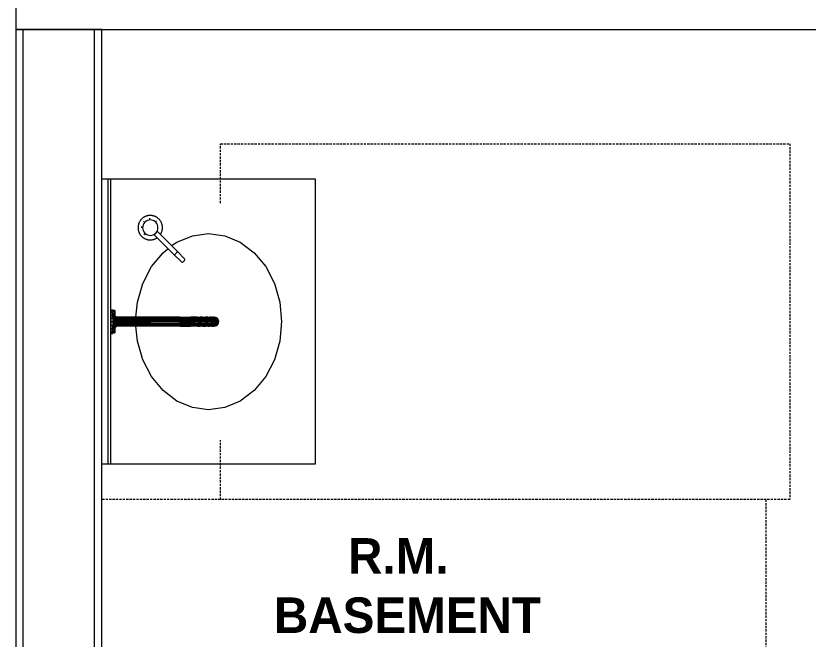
# Model space of a CAD drawing. Header units: inches. Extents: x -4093 to -1777, y 9773 to 12264.
# Drawn here: x -3010.9 to -2944.2, y 11897.8 to 11950.3 of the extents above; entities that cross this region are included whole.
import ezdxf

# ---------------------------------------------------------------- set-up
doc = ezdxf.new("R2010")
doc.units = ezdxf.units.IN
doc.header["$MEASUREMENT"] = 0
doc.linetypes.add('Hidden', pattern=[0.28125, 0.1875, -0.09375])
for name, color, linetype, lineweight in [('0-1', 7, 'Continuous', 5), ('0-2', 7, 'Continuous', 9), ('A-AREA-IDEN', 2, 'Continuous', 9), ('A-WALL-1', 250, 'Continuous', 18), ('G-IMPT-1', 7, 'Continuous', 9), ('I-WALL-1', 7, 'Continuous', 9), ('P-SANR-FIXT-1', 7, 'Hidden', 9), ('P-SANR-FIXT-2', 7, 'Continuous', 9), ('S-FNDN-1', 7, 'Continuous', 9)]:
    doc.layers.add(name, color=color, linetype=linetype, lineweight=lineweight)
doc.styles.add('Century Gothic_B', font='GOTHICB.TTF', dxfattribs={"height": 3})

# ---------------------------------------------------------------- blocks, each defined once
blk = doc.blocks.new('Plbg-Sink Wall Mounted-UH - T11839_dwg-791503-BACKGROUND - BASEMENT')
at = {"layer": 'G-IMPT-1'}
for p, q in [((-4.541, 1.001), (-4.548, 1.001)), ((-4.548, 0.993), (-4.548, 1.001)), ((-4.548, 0.952), (-4.541, 0.952)), ((-4.548, 0.81), (-4.541, 0.81)), ((-4.541, 1.001), (-4.371, 0.998)), ((-4.541, 0.952), (-4.541, 1.001)), ((-4.541, 0.952), (-4.374, 0.952)), ((-4.541, 0.952), (-4.541, 0.81)), ((-4.541, 0.81), (-4.374, 0.81)), ((-4.541, 0.81), (-4.541, 0.588)), ((-4.385, 0.881), (-4.386, 0.824)), ((-4.386, 0.784), (-4.386, 0.824)), ((-4.386, 0.824), (-4.382, 0.758)), ((-4.386, 0.824), (-4.386, 0.784)), ((-4.386, 0.784), (-4.386, 0.667)), ((-4.386, 0.667), (-4.386, 0.784)), ((-4.379, 0.937), (-4.385, 0.881)), ((-4.382, 0.758), (-4.37, 0.694)), ((-4.371, 0.998), (-4.379, 0.937)), ((-4.374, 0.952), (-4.371, 0.998)), ((-4.374, 0.952), (-4.369, 0.945)), ((-4.374, 0.952), (-4.374, 0.81)), ((-4.374, 0.952), (-4.374, 0.81)), ((-4.374, 0.952), (-4.369, 0.945)), ((-4.373, 0.923), (-4.374, 0.952)), ((-4.374, 0.952), (-4.369, 0.945)), ((-4.244, 0.949), (-4.374, 0.949)), ((-4.369, 0.945), (-4.374, 0.918)), ((-4.374, 0.81), (-4.374, 0.588)), ((-4.374, 0.81), (-4.369, 0.804)), ((-4.371, 0.998), (-4.369, 0.945)), ((-4.371, 0.998), (-4.369, 0.945)), ((-4.37, 0.694), (-4.353, 0.629)), ((-4.369, 0.945), (-4.369, 0.804)), ((-4.244, 0.916), (-4.369, 0.916)), ((-4.244, 0.821), (-4.369, 0.821)), ((-4.369, 0.804), (-4.369, 0.584)), ((-4.244, 0.671), (-4.369, 0.671)), ((-4.244, 0.949), (-4.222, 0.944)), ((-4.244, 0.949), (-4.244, 0.916)), ((-4.244, 0.916), (-4.222, 0.912)), ((-4.244, 0.916), (-4.244, 0.821)), ((-4.244, 0.821), (-4.222, 0.818)), ((-4.244, 0.821), (-4.244, 0.671)), ((-4.244, 0.671), (-4.222, 0.668)), ((-4.244, 0.671), (-4.244, 0.485)), ((-4.222, 0.944), (-4.208, 0.931)), ((-4.222, 0.912), (-4.222, 0.944)), ((-4.222, 0.944), (-4.222, 0.912)), ((-4.222, 0.912), (-4.222, 0.818)), ((-4.222, 0.912), (-4.208, 0.899)), ((-4.222, 0.818), (-4.222, 0.668)), ((-4.222, 0.818), (-4.208, 0.806)), ((-4.208, 0.931), (-4.204, 0.908)), ((-4.208, 0.931), (-4.208, 0.899)), ((-4.208, 0.931), (-4.208, 0.899)), ((-4.208, 0.899), (-4.204, 0.877)), ((-4.208, 0.899), (-4.208, 0.806)), ((-4.208, 0.899), (-4.204, 0.877)), ((-4.208, 0.806), (-4.204, 0.787)), ((-4.208, 0.806), (-4.208, 0.658)), ((-4.208, 0.806), (-4.204, 0.787)), ((-4.204, 0.877), (-4.204, 0.908)), ((-4.204, 0.908), (-4.204, 0.877)), ((-4.204, 0.908), (-4.204, 0.888)), ((-4.204, 0.858), (-4.204, 0.888)), ((-4.204, 0.888), (-4.204, 0.858)), ((-4.204, 0.877), (-4.204, 0.787)), ((-4.204, 0.787), (-4.204, 0.877)), ((-4.204, 0.877), (-4.204, 0.858)), ((-4.204, 0.877), (-4.204, 0.858)), ((-4.204, 0.461), (-4.204, 0.858)), ((-4.204, 0.858), (-4.204, 0.769)), ((-4.204, 0.858), (-4.204, 0.461)), ((-4.204, 0.858), (-4.204, 0.769)), ((-4.204, 0.787), (-4.204, 0.642)), ((-4.204, 0.642), (-4.204, 0.787)), ((-4.204, 0.787), (-4.204, 0.769)), ((-4.204, 0.787), (-4.204, 0.769)), ((-4.204, 0.628), (-4.204, 0.769)), ((-4.204, 0.769), (-4.204, 0.461)), ((-4.204, 0.628), (-4.204, 0.769)), ((-4.204, 0.461), (-4.204, 0.769)), ((-4.548, 0.588), (-4.541, 0.588)), ((-4.548, 0.309), (-4.541, 0.309)), ((-4.541, 0.588), (-4.374, 0.588)), ((-4.541, 0.588), (-4.541, 0.309)), ((-4.541, 0.309), (-4.374, 0.309)), ((-4.541, 0.309), (-4.541, 0)), ((-4.541, 0), (-4.374, 0)), ((-4.386, 0.667), (-4.386, 0.485)), ((-4.386, 0.485), (-4.386, 0.667)), ((-4.386, 0.485), (-4.386, 0.255)), ((-4.386, 0.342), (-4.386, 0.485)), ((-4.386, 0.255), (-4.386, 0)), ((-4.386, 0), (-4.386, -0.255)), ((-4.374, 0.588), (-4.369, 0.584)), ((-4.374, 0.588), (-4.374, 0.309)), ((-4.374, 0.309), (-4.369, 0.307)), ((-4.374, 0.309), (-4.374, 0)), ((-4.374, 0), (-4.369, 0)), ((-4.374, 0), (-4.374, -0.309)), ((-4.37, 0.558), (-4.353, 0.509)), ((-4.369, 0.655), (-4.353, 0.599)), ((-4.369, 0.584), (-4.369, 0.307)), ((-4.369, 0.405), (-4.353, 0.37)), ((-4.369, 0.307), (-4.369, 0)), ((-4.369, 0.213), (-4.353, 0.194)), ((-4.369, 0), (-4.369, -0.307)), ((-4.369, 0), (-4.353, 0)), ((-4.353, 0.629), (-4.332, 0.577)), ((-4.353, 0.599), (-4.353, 0.629)), ((-4.353, 0.629), (-4.353, 0.599)), ((-4.353, 0.599), (-4.332, 0.549)), ((-4.353, 0.599), (-4.353, 0.512)), ((-4.353, 0.509), (-4.332, 0.467)), ((-4.353, 0.509), (-4.353, 0.37)), ((-4.353, 0.37), (-4.332, 0.339)), ((-4.353, 0.37), (-4.353, 0.194)), ((-4.353, 0.194), (-4.332, 0.178)), ((-4.353, 0.194), (-4.353, 0)), ((-4.353, 0), (-4.332, 0)), ((-4.353, 0), (-4.353, -0.194)), ((-4.332, 0.577), (-4.298, 0.53)), ((-4.332, 0.549), (-4.332, 0.577)), ((-4.332, 0.549), (-4.298, 0.504)), ((-4.332, 0.549), (-4.332, 0.467)), ((-4.332, 0.467), (-4.298, 0.429)), ((-4.332, 0.467), (-4.332, 0.339)), ((-4.332, 0.339), (-4.298, 0.312)), ((-4.332, 0.339), (-4.332, 0.188)), ((-4.332, 0.178), (-4.298, 0.164)), ((-4.332, 0.178), (-4.332, 0)), ((-4.332, 0), (-4.298, 0)), ((-4.332, 0), (-4.332, -0.178)), ((-4.298, 0.53), (-4.253, 0.49)), ((-4.298, 0.512), (-4.298, 0.53)), ((-4.298, 0.504), (-4.253, 0.466)), ((-4.298, 0.504), (-4.298, 0.429)), ((-4.298, 0.429), (-4.253, 0.397)), ((-4.298, 0.429), (-4.298, 0.312)), ((-4.298, 0.312), (-4.253, 0.288)), ((-4.298, 0.312), (-4.298, 0.164)), ((-4.298, 0.164), (-4.253, 0.151)), ((-4.298, 0.164), (-4.298, 0)), ((-4.298, 0), (-4.253, 0)), ((-4.298, 0), (-4.298, -0.164)), ((-4.253, 0.49), (-4.201, 0.459)), ((-4.253, 0.466), (-4.253, 0.49)), ((-4.253, 0.466), (-4.201, 0.437)), ((-4.253, 0.466), (-4.253, 0.397)), ((-4.253, 0.397), (-4.201, 0.372)), ((-4.253, 0.397), (-4.253, 0.288)), ((-4.253, 0.288), (-4.201, 0.27)), ((-4.253, 0.288), (-4.253, 0.151)), ((-4.253, 0.151), (-4.201, 0.142)), ((-4.253, 0.151), (-4.253, 0)), ((-4.253, 0), (-4.201, 0)), ((-4.253, 0), (-4.253, -0.151)), ((-1.217, 0.377), (-4.251, 0.377)), ((-4.222, 0.668), (-4.222, 0.472)), ((-4.222, 0.668), (-4.208, 0.658)), ((-4.208, 0.658), (-4.204, 0.642)), ((-4.208, 0.658), (-4.208, 0.465)), ((-4.208, 0.658), (-4.204, 0.642)), ((-4.204, 0.642), (-4.204, 0.461)), ((-4.204, 0.461), (-4.204, 0.642)), ((-4.204, 0.642), (-4.204, 0.628)), ((-4.204, 0.642), (-4.204, 0.628)), ((-4.204, 0.461), (-4.204, 0.628)), ((-4.204, 0.461), (-4.204, 0.628)), ((-4.204, 0.461), (-4.204, 0.628)), ((-4.204, 0.461), (-4.204, 0.628)), ((-4.201, 0.459), (-4.147, 0.44)), ((-4.201, 0.437), (-4.201, 0.459)), ((-4.201, 0.437), (-4.147, 0.419)), ((-4.201, 0.437), (-4.201, 0.372)), ((-4.201, 0.372), (-4.147, 0.356)), ((-4.201, 0.372), (-4.201, 0.27)), ((-4.201, 0.27), (-4.147, 0.259)), ((-4.201, 0.27), (-4.201, 0.142)), ((-4.201, 0.142), (-4.147, 0.136)), ((-4.201, 0.142), (-4.201, 0)), ((-4.201, 0), (-4.147, 0)), ((-4.201, 0), (-4.201, -0.142)), ((-4.147, 0.44), (-4.093, 0.435)), ((-4.147, 0.419), (-4.147, 0.44)), ((-4.147, 0.419), (-4.093, 0.413)), ((-4.147, 0.419), (-4.147, 0.356)), ((-4.147, 0.356), (-4.093, 0.352)), ((-4.147, 0.356), (-4.147, 0.259)), ((-4.147, 0.259), (-4.093, 0.255)), ((-4.147, 0.259), (-4.147, 0.136)), ((-4.147, 0.136), (-4.093, 0.134)), ((-4.147, 0.136), (-4.147, 0)), ((-4.147, 0), (-4.093, 0)), ((-4.147, 0), (-4.147, -0.136)), ((-4.094, 0.383), (-4.133, 0.383)), ((-4.088, 0.389), (-4.094, 0.383)), ((-4.088, 0.37), (-4.094, 0.364)), ((-4.088, 0.315), (-4.094, 0.31)), ((-4.088, 0.229), (-4.094, 0.225)), ((-4.088, 0.12), (-4.094, 0.118)), ((-4.088, 0), (-4.094, 0)), ((-4.093, 0.435), (-4.088, 0.428)), ((-4.093, 0.413), (-4.093, 0.435)), ((-4.093, 0.435), (-4.088, 0.407)), ((-4.093, 0.413), (-4.093, 0.352)), ((-4.093, 0.413), (-4.088, 0.407)), ((-4.093, 0.413), (-4.088, 0.407)), ((-1.215, 0.364), (-4.093, 0.364)), ((-4.093, 0.352), (-4.088, 0.347)), ((-4.093, 0.352), (-4.093, 0.255)), ((-1.214, 0.326), (-4.093, 0.326)), ((-1.212, 0.266), (-4.093, 0.266)), ((-4.093, 0.255), (-4.088, 0.252)), ((-4.093, 0.255), (-4.093, 0.134)), ((-1.211, 0.188), (-4.093, 0.188)), ((-4.093, 0.134), (-4.088, 0.132)), ((-4.093, 0.134), (-4.093, 0)), ((-4.088, 0.132), (-4.093, 0)), ((-1.21, 0.097), (-4.093, 0.097)), ((-4.093, 0), (-4.093, -0.134)), ((-4.093, 0), (-4.088, 0)), ((-1.21, 0), (-4.093, 0)), ((-4.088, 0.407), (-4.088, 0.428)), ((-4.088, 0.428), (-4.088, 0.407)), ((-4.088, 0.389), (-4.088, 0.428)), ((-4.088, 0.377), (-4.088, 0.407)), ((-4.088, 0.407), (-4.088, 0.347)), ((-4.088, 0.407), (-4.088, 0.37)), ((-4.088, 0.407), (-4.088, 0.377)), ((-4.088, 0.37), (-4.088, 0.389)), ((-4.088, 0.389), (-4.088, 0.37)), ((-4.088, 0.37), (-4.088, 0.315)), ((-4.088, 0.347), (-4.088, 0.252)), ((-4.088, 0.347), (-4.088, 0.315)), ((-4.088, 0.315), (-4.088, 0.229)), ((-4.088, 0.252), (-4.088, 0.132)), ((-4.088, 0.252), (-4.088, 0.229)), ((-4.088, 0.229), (-4.088, 0.12)), ((-4.088, 0.132), (-4.088, 0)), ((-4.088, 0.132), (-4.088, 0.12)), ((-4.088, 0.12), (-4.088, 0)), ((-4.088, 0), (-4.088, -0.132)), ((-4.088, 0), (-4.088, -0.12)), ((1.295, 0.377), (-1.217, 0.377)), ((-1.215, 0.364), (-1.217, 0.377)), ((-1.214, 0.326), (-1.215, 0.364)), ((-1.215, 0.364), (1.299, 0.364)), ((-1.212, 0.266), (-1.214, 0.326)), ((1.302, 0.326), (-1.214, 0.326)), ((-1.211, 0.188), (-1.212, 0.266)), ((-1.212, 0.266), (1.304, 0.266)), ((-1.21, 0.097), (-1.211, 0.188)), ((1.306, 0.188), (-1.211, 0.188)), ((-1.21, 0), (-1.21, 0.097)), ((-1.21, 0.097), (1.308, 0.097)), ((-1.21, -0.098), (-1.21, 0)), ((1.308, 0), (-1.21, 0)), ((1.295, 0.377), (2.171, 0.377)), ((1.299, 0.364), (1.295, 0.377)), ((1.302, 0.326), (1.299, 0.364)), ((1.299, 0.364), (2.175, 0.364)), ((1.304, 0.266), (1.302, 0.326)), ((1.302, 0.326), (2.179, 0.326)), ((1.306, 0.188), (1.304, 0.266)), ((1.304, 0.266), (2.182, 0.266)), ((1.308, 0.097), (1.306, 0.188)), ((1.306, 0.188), (2.184, 0.188)), ((1.308, 0), (1.308, 0.097)), ((1.308, 0.097), (2.186, 0.097)), ((1.308, -0.098), (1.308, 0)), ((1.308, 0), (2.186, 0)), ((2.28, 0.377), (2.171, 0.377)), ((2.175, 0.364), (2.171, 0.377)), ((2.287, 0.364), (2.175, 0.364)), ((2.179, 0.326), (2.175, 0.364)), ((2.293, 0.326), (2.179, 0.326)), ((2.182, 0.266), (2.179, 0.326)), ((2.298, 0.266), (2.182, 0.266)), ((2.184, 0.188), (2.182, 0.266)), ((2.302, 0.188), (2.184, 0.188)), ((2.186, 0.097), (2.184, 0.188)), ((2.304, 0.097), (2.186, 0.097)), ((2.186, 0), (2.186, 0.097)), ((2.305, 0), (2.186, 0)), ((2.186, -0.098), (2.186, 0)), ((2.492, 0.377), (2.28, 0.377)), ((2.287, 0.364), (2.28, 0.377)), ((2.293, 0.326), (2.287, 0.364)), ((2.506, 0.364), (2.287, 0.364)), ((2.298, 0.266), (2.293, 0.326)), ((2.519, 0.326), (2.293, 0.326)), ((2.302, 0.188), (2.298, 0.266)), ((2.53, 0.266), (2.298, 0.266)), ((2.304, 0.097), (2.302, 0.188)), ((2.539, 0.188), (2.302, 0.188)), ((2.305, 0), (2.304, 0.097)), ((2.544, 0.097), (2.304, 0.097)), ((2.304, -0.098), (2.305, 0)), ((2.546, 0), (2.305, 0)), ((2.749, 0.377), (2.492, 0.377)), ((2.506, 0.364), (2.492, 0.377)), ((2.519, 0.326), (2.506, 0.364)), ((2.506, 0.364), (2.774, 0.364)), ((2.53, 0.266), (2.519, 0.326)), ((2.798, 0.326), (2.519, 0.326)), ((2.539, 0.188), (2.53, 0.266)), ((2.53, 0.266), (2.818, 0.266)), ((2.544, 0.097), (2.539, 0.188)), ((2.833, 0.188), (2.539, 0.188)), ((2.546, 0), (2.544, 0.097)), ((2.544, 0.097), (2.843, 0.097)), ((2.544, -0.098), (2.546, 0)), ((2.846, 0), (2.546, 0)), ((2.749, 0.377), (2.994, 0.377)), ((2.774, 0.364), (2.749, 0.377)), ((2.798, 0.326), (2.774, 0.364)), ((2.774, 0.364), (3.032, 0.364)), ((2.818, 0.266), (2.798, 0.326)), ((2.798, 0.326), (3.068, 0.326)), ((2.833, 0.188), (2.818, 0.266)), ((2.818, 0.266), (3.099, 0.266)), ((2.843, 0.097), (2.833, 0.188)), ((2.833, 0.188), (3.122, 0.188)), ((2.846, 0), (2.843, 0.097)), ((2.843, 0.097), (3.137, 0.097)), ((2.843, -0.098), (2.846, 0)), ((2.846, 0), (3.142, 0)), ((3.225, 0.377), (2.994, 0.377)), ((3.032, 0.364), (2.994, 0.377)), ((3.068, 0.326), (3.032, 0.364)), ((3.032, 0.364), (3.276, 0.364)), ((3.099, 0.266), (3.068, 0.326)), ((3.324, 0.326), (3.068, 0.326)), ((3.122, 0.188), (3.099, 0.266)), ((3.099, 0.266), (3.365, 0.266)), ((3.137, 0.097), (3.122, 0.188)), ((3.396, 0.188), (3.122, 0.188)), ((3.142, 0), (3.137, 0.097)), ((3.137, 0.097), (3.416, 0.097)), ((3.137, -0.098), (3.142, 0)), ((3.423, 0), (3.142, 0)), ((3.225, 0.377), (3.437, 0.377)), ((3.276, 0.364), (3.225, 0.377)), ((3.324, 0.326), (3.276, 0.364)), ((3.276, 0.364), (3.499, 0.364)), ((3.365, 0.266), (3.324, 0.326)), ((3.324, 0.326), (3.557, 0.326)), ((3.396, 0.188), (3.365, 0.266)), ((3.365, 0.266), (3.607, 0.266)), ((3.416, 0.097), (3.396, 0.188)), ((3.396, 0.188), (3.645, 0.188)), ((3.423, 0), (3.416, 0.097)), ((3.416, 0.097), (3.669, 0.097)), ((3.416, -0.098), (3.423, 0)), ((3.423, 0), (3.677, 0)), ((3.629, 0.377), (3.437, 0.377)), ((3.499, 0.364), (3.437, 0.377)), ((3.557, 0.326), (3.499, 0.364)), ((3.499, 0.364), (3.7, 0.364)), ((3.607, 0.266), (3.557, 0.326)), ((3.766, 0.326), (3.557, 0.326)), ((3.645, 0.188), (3.607, 0.266)), ((3.607, 0.266), (3.823, 0.266)), ((3.629, 0.377), (3.796, 0.377)), ((3.7, 0.364), (3.629, 0.377)), ((3.669, 0.097), (3.645, 0.188)), ((3.867, 0.188), (3.645, 0.188)), ((3.677, 0), (3.669, 0.097)), ((3.669, 0.097), (3.894, 0.097)), ((3.669, -0.098), (3.677, 0)), ((3.904, 0), (3.677, 0)), ((3.766, 0.326), (3.7, 0.364)), ((3.7, 0.364), (3.875, 0.364)), ((3.823, 0.266), (3.766, 0.326)), ((3.766, 0.326), (3.948, 0.326)), ((3.935, 0.377), (3.796, 0.377)), ((3.875, 0.364), (3.796, 0.377)), ((3.867, 0.188), (3.823, 0.266)), ((3.823, 0.266), (4.011, 0.266)), ((3.894, 0.097), (3.867, 0.188)), ((3.867, 0.188), (4.06, 0.188)), ((3.929, 0.243), (3.874, 0.172)), ((3.948, 0.326), (3.875, 0.364)), ((3.875, 0.364), (4.02, 0.364)), ((3.904, 0), (3.894, 0.097)), ((3.894, 0.097), (4.09, 0.097)), ((3.894, -0.098), (3.904, 0)), ((3.904, 0), (4.101, 0)), ((3.984, 0.326), (3.906, 0.266)), ((3.928, 0.243), (3.999, 0.298)), ((4, 0.298), (3.929, 0.243)), ((3.935, 0.377), (4.043, 0.377)), ((4.02, 0.364), (3.935, 0.377)), ((4.011, 0.266), (3.948, 0.326)), ((4.1, 0.326), (3.948, 0.326)), ((4.075, 0.364), (3.984, 0.326)), ((3.999, 0.298), (4.082, 0.332)), ((3.999, 0.298), (4.083, 0.332)), ((3.999, 0.298), (4, 0.298)), ((4.083, 0.332), (4, 0.298)), ((4.06, 0.188), (4.011, 0.266)), ((4.011, 0.266), (4.169, 0.266)), ((4.1, 0.326), (4.02, 0.364)), ((4.02, 0.364), (4.134, 0.364)), ((4.117, 0.377), (4.043, 0.377)), ((4.134, 0.364), (4.043, 0.377)), ((4.09, 0.097), (4.06, 0.188)), ((4.221, 0.188), (4.06, 0.188)), ((4.172, 0.377), (4.075, 0.364)), ((4.082, 0.332), (4.083, 0.332)), ((4.172, 0.344), (4.083, 0.332)), ((4.101, 0), (4.09, 0.097)), ((4.09, 0.097), (4.254, 0.097)), ((4.09, -0.098), (4.101, 0)), ((4.169, 0.266), (4.1, 0.326)), ((4.1, 0.326), (4.219, 0.326)), ((4.266, 0), (4.101, 0)), ((4.172, 0.377), (4.107, 0.368)), ((4.117, 0.377), (4.154, 0.377)), ((4.212, 0.364), (4.117, 0.377)), ((4.219, 0.326), (4.134, 0.364)), ((4.134, 0.364), (4.212, 0.364)), ((4.154, 0.377), (4.136, 0.374)), ((4.168, 0.377), (4.142, 0.374)), ((4.172, 0.377), (4.144, 0.373)), ((4.172, 0.377), (4.144, 0.373)), ((4.172, 0.377), (4.144, 0.373)), ((4.168, 0.377), (4.154, 0.377)), ((4.251, 0.364), (4.154, 0.377)), ((4.172, 0.373), (4.155, 0.372)), ((4.168, 0.377), (4.172, 0.377)), ((4.265, 0.364), (4.168, 0.377)), ((4.221, 0.188), (4.169, 0.266)), ((4.169, 0.266), (4.292, 0.266)), ((4.27, 0.364), (4.172, 0.377)), ((4.27, 0.364), (4.172, 0.377)), ((4.27, 0.364), (4.172, 0.377)), ((4.27, 0.364), (4.172, 0.377)), ((4.172, 0.377), (4.172, 0.373)), ((4.27, 0.364), (4.172, 0.373)), ((4.27, 0.364), (4.172, 0.373)), ((4.261, 0.332), (4.172, 0.344)), ((4.301, 0.326), (4.212, 0.364)), ((4.212, 0.364), (4.251, 0.364)), ((4.292, 0.266), (4.219, 0.326)), ((4.301, 0.326), (4.219, 0.326)), ((4.254, 0.097), (4.221, 0.188)), ((4.221, 0.188), (4.348, 0.188)), ((4.341, 0.326), (4.251, 0.364)), ((4.251, 0.364), (4.265, 0.364)), ((4.266, 0), (4.254, 0.097)), ((4.254, 0.097), (4.383, 0.097)), ((4.254, -0.098), (4.266, 0)), ((4.344, 0.298), (4.261, 0.332)), ((4.356, 0.326), (4.265, 0.364)), ((4.265, 0.364), (4.27, 0.364)), ((4.266, 0), (4.395, 0)), ((4.36, 0.326), (4.27, 0.364)), ((4.36, 0.326), (4.27, 0.364)), ((4.36, 0.326), (4.27, 0.364)), ((4.36, 0.326), (4.27, 0.364)), ((4.36, 0.326), (4.27, 0.364)), ((4.359, 0.323), (4.27, 0.364)), ((4.348, 0.188), (4.292, 0.266)), ((4.292, 0.266), (4.377, 0.266)), ((4.377, 0.266), (4.301, 0.326)), ((4.301, 0.326), (4.341, 0.326)), ((4.418, 0.266), (4.341, 0.326)), ((4.356, 0.326), (4.341, 0.326)), ((4.383, 0.097), (4.348, 0.188)), ((4.435, 0.188), (4.348, 0.188)), ((4.433, 0.266), (4.356, 0.326)), ((4.438, 0.266), (4.359, 0.323)), ((4.438, 0.266), (4.36, 0.326)), ((4.438, 0.266), (4.36, 0.326)), ((4.438, 0.266), (4.36, 0.326)), ((4.438, 0.266), (4.36, 0.326)), ((4.438, 0.266), (4.361, 0.322)), ((4.435, 0.188), (4.377, 0.266)), ((4.377, 0.266), (4.418, 0.266)), ((4.395, 0), (4.383, 0.097)), ((4.383, 0.097), (4.472, 0.097)), ((4.478, 0.188), (4.418, 0.266)), ((4.418, 0.266), (4.433, 0.266)), ((4.493, 0.188), (4.433, 0.266)), ((4.472, 0.097), (4.435, 0.188)), ((4.435, 0.188), (4.478, 0.188)), ((4.498, 0.188), (4.438, 0.266)), ((4.498, 0.188), (4.438, 0.266)), ((4.498, 0.188), (4.438, 0.266)), ((4.498, 0.188), (4.438, 0.266)), ((4.498, 0.188), (4.438, 0.266)), ((4.495, 0.187), (4.438, 0.266)), ((4.485, 0), (4.472, 0.097)), ((4.472, 0.097), (4.515, 0.097)), ((4.515, 0.097), (4.478, 0.188)), ((4.493, 0.188), (4.478, 0.188)), ((4.531, 0.097), (4.493, 0.188)), ((4.493, 0.188), (4.498, 0.188)), ((4.498, 0.188), (4.495, 0.187)), ((4.536, 0.097), (4.495, 0.187)), ((4.536, 0.097), (4.495, 0.187)), ((4.536, 0.097), (4.498, 0.188)), ((4.536, 0.097), (4.498, 0.188)), ((4.536, 0.097), (4.498, 0.188)), ((4.536, 0.097), (4.498, 0.188)), ((4.528, 0), (4.515, 0.097)), ((4.515, 0.097), (4.531, 0.097)), ((4.544, 0), (4.531, 0.097)), ((4.531, 0.097), (4.536, 0.097)), ((4.549, 0), (4.536, 0.097)), ((4.549, 0), (4.536, 0.097)), ((4.549, 0), (4.536, 0.097)), ((4.549, 0), (4.536, 0.097)), ((4.549, 0), (4.536, 0.097)), ((4.545, 0), (4.536, 0.097)), ((-4.548, 0), (-4.541, 0)), ((-4.548, -0.309), (-4.541, -0.309)), ((-4.548, -0.588), (-4.541, -0.588)), ((-4.541, 0), (-4.541, -0.309)), ((-4.541, -0.309), (-4.374, -0.309)), ((-4.541, -0.309), (-4.541, -0.588)), ((-4.541, -0.588), (-4.374, -0.588)), ((-4.541, -0.588), (-4.541, -0.81)), ((-4.386, -0.255), (-4.386, -0.485)), ((-4.386, -0.485), (-4.386, -0.342)), ((-4.386, -0.485), (-4.386, -0.667)), ((-4.386, -0.667), (-4.386, -0.485)), ((-4.386, -0.667), (-4.386, -0.784)), ((-4.386, -0.784), (-4.386, -0.667)), ((-4.369, -0.307), (-4.374, -0.299)), ((-4.374, -0.309), (-4.369, -0.307)), ((-4.374, -0.309), (-4.374, -0.588)), ((-4.369, -0.584), (-4.374, -0.568)), ((-4.374, -0.588), (-4.369, -0.584)), ((-4.369, -0.584), (-4.374, -0.81)), ((-4.374, -0.588), (-4.374, -0.81)), ((-4.37, -0.694), (-4.353, -0.629)), ((-4.369, -0.213), (-4.353, -0.194)), ((-4.369, -0.307), (-4.369, -0.584)), ((-4.369, -0.405), (-4.353, -0.37)), ((-4.369, -0.557), (-4.353, -0.509)), ((-4.369, -0.584), (-4.369, -0.804)), ((-4.369, -0.655), (-4.353, -0.599)), ((-4.353, -0.194), (-4.332, -0.178)), ((-4.353, -0.194), (-4.353, -0.37)), ((-4.353, -0.37), (-4.332, -0.339)), ((-4.353, -0.37), (-4.353, -0.509)), ((-4.353, -0.509), (-4.332, -0.467)), ((-4.353, -0.509), (-4.353, -0.599)), ((-4.353, -0.599), (-4.332, -0.549)), ((-4.353, -0.629), (-4.332, -0.577)), ((-4.353, -0.599), (-4.353, -0.629)), ((-4.353, -0.629), (-4.353, -0.599)), ((-4.332, -0.178), (-4.298, -0.164)), ((-4.332, -0.178), (-4.332, -0.339)), ((-4.332, -0.339), (-4.298, -0.312)), ((-4.332, -0.339), (-4.332, -0.467)), ((-4.332, -0.467), (-4.298, -0.429)), ((-4.332, -0.467), (-4.332, -0.549)), ((-4.332, -0.549), (-4.298, -0.504)), ((-4.332, -0.577), (-4.298, -0.53)), ((-4.332, -0.549), (-4.332, -0.577)), ((-4.298, -0.164), (-4.253, -0.151)), ((-4.298, -0.164), (-4.298, -0.312)), ((-4.298, -0.312), (-4.253, -0.288)), ((-4.298, -0.312), (-4.298, -0.429)), ((-4.298, -0.429), (-4.253, -0.397)), ((-4.298, -0.429), (-4.298, -0.504)), ((-4.298, -0.504), (-4.253, -0.466)), ((-4.298, -0.53), (-4.253, -0.49)), ((-4.298, -0.504), (-4.298, -0.53)), ((-4.253, -0.151), (-4.201, -0.142)), ((-4.253, -0.151), (-4.253, -0.288)), ((-4.253, -0.288), (-4.201, -0.27)), ((-4.253, -0.288), (-4.253, -0.397)), ((-4.253, -0.397), (-4.201, -0.372)), ((-4.253, -0.397), (-4.253, -0.466)), ((-4.253, -0.466), (-4.201, -0.437)), ((-4.253, -0.49), (-4.201, -0.459)), ((-4.253, -0.466), (-4.253, -0.49)), ((-1.217, -0.377), (-4.251, -0.377)), ((-4.244, -0.485), (-4.244, -0.671)), ((-4.244, -0.671), (-4.222, -0.668)), ((-4.222, -0.472), (-4.222, -0.668)), ((-4.222, -0.668), (-4.208, -0.658)), ((-4.222, -0.668), (-4.222, -0.818)), ((-4.208, -0.465), (-4.208, -0.658)), ((-4.208, -0.658), (-4.204, -0.642)), ((-4.208, -0.658), (-4.204, -0.642)), ((-4.208, -0.658), (-4.208, -0.806)), ((-4.204, -0.462), (-4.204, -0.642)), ((-4.204, -0.642), (-4.204, -0.462)), ((-4.204, -0.462), (-4.204, -0.858)), ((-4.204, -0.858), (-4.204, -0.462)), ((-4.204, -0.462), (-4.204, -0.628)), ((-4.204, -0.462), (-4.204, -0.628)), ((-4.204, -0.462), (-4.204, -0.769)), ((-4.204, -0.462), (-4.204, -0.628)), ((-4.204, -0.462), (-4.204, -0.628)), ((-4.204, -0.462), (-4.204, -0.769)), ((-4.204, -0.642), (-4.204, -0.628)), ((-4.204, -0.642), (-4.204, -0.628)), ((-4.204, -0.628), (-4.204, -0.769)), ((-4.204, -0.628), (-4.204, -0.769)), ((-4.204, -0.642), (-4.204, -0.787)), ((-4.204, -0.787), (-4.204, -0.642)), ((-4.201, -0.142), (-4.147, -0.136)), ((-4.201, -0.142), (-4.201, -0.27)), ((-4.201, -0.27), (-4.147, -0.259)), ((-4.201, -0.27), (-4.201, -0.372)), ((-4.201, -0.372), (-4.147, -0.356)), ((-4.201, -0.372), (-4.201, -0.437)), ((-4.201, -0.437), (-4.147, -0.419)), ((-4.201, -0.437), (-4.201, -0.459)), ((-4.201, -0.459), (-4.147, -0.44)), ((-4.147, -0.136), (-4.093, -0.134)), ((-4.147, -0.136), (-4.147, -0.259)), ((-4.147, -0.259), (-4.093, -0.255)), ((-4.147, -0.259), (-4.147, -0.356)), ((-4.147, -0.356), (-4.093, -0.352)), ((-4.147, -0.356), (-4.147, -0.419)), ((-4.147, -0.419), (-4.093, -0.413)), ((-4.147, -0.419), (-4.147, -0.44)), ((-4.147, -0.44), (-4.093, -0.435)), ((-4.094, -0.383), (-4.133, -0.383)), ((-4.088, -0.12), (-4.094, -0.118)), ((-4.088, -0.229), (-4.094, -0.225)), ((-4.088, -0.315), (-4.094, -0.31)), ((-4.088, -0.37), (-4.094, -0.364)), ((-4.088, -0.389), (-4.094, -0.383)), ((-1.21, -0.098), (-4.093, -0.098)), ((-4.093, -0.134), (-4.088, -0.132)), ((-4.093, -0.134), (-4.093, -0.255)), ((-1.211, -0.188), (-4.093, -0.188)), ((-4.093, -0.255), (-4.088, -0.252)), ((-4.093, -0.255), (-4.093, -0.352)), ((-1.212, -0.266), (-4.093, -0.266)), ((-1.214, -0.326), (-4.093, -0.326)), ((-4.093, -0.352), (-4.088, -0.347)), ((-4.093, -0.352), (-4.093, -0.413)), ((-1.215, -0.364), (-4.093, -0.364)), ((-4.093, -0.413), (-4.088, -0.407)), ((-4.093, -0.413), (-4.088, -0.407)), ((-4.093, -0.413), (-4.088, -0.407)), ((-4.088, -0.407), (-4.093, -0.435)), ((-4.093, -0.435), (-4.093, -0.413)), ((-4.093, -0.413), (-4.093, -0.435)), ((-4.093, -0.435), (-4.088, -0.428)), ((-4.093, -0.435), (-4.088, -0.428)), ((-4.088, -0.12), (-4.088, -0.229)), ((-4.088, -0.132), (-4.088, -0.12)), ((-4.088, -0.132), (-4.088, -0.252)), ((-4.088, -0.229), (-4.088, -0.315)), ((-4.088, -0.252), (-4.088, -0.229)), ((-4.088, -0.252), (-4.088, -0.347)), ((-4.088, -0.315), (-4.088, -0.37)), ((-4.088, -0.347), (-4.088, -0.315)), ((-4.088, -0.347), (-4.088, -0.407)), ((-4.088, -0.37), (-4.088, -0.389)), ((-4.088, -0.389), (-4.088, -0.37)), ((-4.088, -0.407), (-4.088, -0.37)), ((-4.088, -0.407), (-4.088, -0.377)), ((-4.088, -0.407), (-4.088, -0.377)), ((-4.088, -0.428), (-4.088, -0.389)), ((-4.088, -0.407), (-4.088, -0.428)), ((-4.088, -0.428), (-4.088, -0.407)), ((-1.217, -0.377), (-1.215, -0.364)), ((1.295, -0.377), (-1.217, -0.377)), ((-1.215, -0.364), (-1.214, -0.326)), ((-1.215, -0.364), (1.299, -0.364)), ((-1.214, -0.326), (-1.212, -0.266)), ((1.302, -0.326), (-1.214, -0.326)), ((-1.212, -0.266), (-1.211, -0.188)), ((-1.212, -0.266), (1.304, -0.266)), ((-1.211, -0.188), (-1.21, -0.098)), ((1.306, -0.188), (-1.211, -0.188)), ((-1.21, -0.098), (1.308, -0.098)), ((1.295, -0.377), (1.299, -0.364)), ((1.295, -0.377), (2.171, -0.377)), ((1.299, -0.364), (1.302, -0.326)), ((1.299, -0.364), (2.175, -0.364)), ((1.302, -0.326), (1.304, -0.266)), ((1.302, -0.326), (2.179, -0.326)), ((1.304, -0.266), (1.306, -0.188)), ((1.304, -0.266), (2.182, -0.266)), ((1.306, -0.188), (1.308, -0.098)), ((1.306, -0.188), (2.184, -0.188)), ((1.308, -0.098), (2.186, -0.098)), ((2.171, -0.377), (2.175, -0.364)), ((2.28, -0.377), (2.171, -0.377)), ((2.175, -0.364), (2.179, -0.326)), ((2.287, -0.364), (2.175, -0.364)), ((2.179, -0.326), (2.182, -0.266)), ((2.293, -0.326), (2.179, -0.326)), ((2.182, -0.266), (2.184, -0.188)), ((2.298, -0.266), (2.182, -0.266)), ((2.184, -0.188), (2.186, -0.098)), ((2.302, -0.188), (2.184, -0.188)), ((2.304, -0.098), (2.186, -0.098)), ((2.28, -0.377), (2.287, -0.364)), ((2.492, -0.377), (2.28, -0.377)), ((2.287, -0.364), (2.293, -0.326)), ((2.506, -0.364), (2.287, -0.364)), ((2.293, -0.326), (2.298, -0.266)), ((2.519, -0.326), (2.293, -0.326)), ((2.298, -0.266), (2.302, -0.188)), ((2.53, -0.266), (2.298, -0.266)), ((2.302, -0.188), (2.304, -0.098)), ((2.539, -0.188), (2.302, -0.188)), ((2.544, -0.098), (2.304, -0.098)), ((2.492, -0.377), (2.506, -0.364)), ((2.749, -0.377), (2.492, -0.377)), ((2.506, -0.364), (2.519, -0.326)), ((2.506, -0.364), (2.774, -0.364)), ((2.519, -0.326), (2.53, -0.266)), ((2.798, -0.326), (2.519, -0.326)), ((2.53, -0.266), (2.539, -0.188)), ((2.53, -0.266), (2.818, -0.266)), ((2.539, -0.188), (2.544, -0.098)), ((2.833, -0.188), (2.539, -0.188)), ((2.544, -0.098), (2.843, -0.098)), ((2.749, -0.377), (2.774, -0.364)), ((2.749, -0.377), (2.994, -0.377)), ((2.774, -0.364), (2.798, -0.326)), ((2.774, -0.364), (3.032, -0.364)), ((2.798, -0.326), (2.818, -0.266)), ((2.798, -0.326), (3.068, -0.326)), ((2.818, -0.266), (2.833, -0.188)), ((2.818, -0.266), (3.099, -0.266)), ((2.833, -0.188), (2.843, -0.098)), ((2.833, -0.188), (3.122, -0.188)), ((2.843, -0.098), (3.137, -0.098)), ((2.994, -0.377), (3.032, -0.364)), ((3.225, -0.377), (2.994, -0.377)), ((3.032, -0.364), (3.068, -0.326)), ((3.032, -0.364), (3.276, -0.364)), ((3.068, -0.326), (3.099, -0.266)), ((3.324, -0.326), (3.068, -0.326)), ((3.099, -0.266), (3.122, -0.188)), ((3.099, -0.266), (3.365, -0.266)), ((3.122, -0.188), (3.137, -0.098)), ((3.396, -0.188), (3.122, -0.188)), ((3.137, -0.098), (3.416, -0.098)), ((3.225, -0.377), (3.276, -0.364)), ((3.225, -0.377), (3.437, -0.377)), ((3.276, -0.364), (3.324, -0.326)), ((3.276, -0.364), (3.499, -0.364)), ((3.324, -0.326), (3.365, -0.266)), ((3.324, -0.326), (3.557, -0.326)), ((3.365, -0.266), (3.396, -0.188)), ((3.365, -0.266), (3.607, -0.266)), ((3.396, -0.188), (3.416, -0.098)), ((3.396, -0.188), (3.645, -0.188)), ((3.416, -0.098), (3.669, -0.098)), ((3.437, -0.377), (3.499, -0.364)), ((3.629, -0.377), (3.437, -0.377)), ((3.499, -0.364), (3.557, -0.326)), ((3.499, -0.364), (3.7, -0.364)), ((3.557, -0.326), (3.607, -0.266)), ((3.766, -0.326), (3.557, -0.326)), ((3.607, -0.266), (3.645, -0.188)), ((3.607, -0.266), (3.823, -0.266)), ((3.629, -0.377), (3.7, -0.364)), ((3.629, -0.377), (3.796, -0.377)), ((3.645, -0.188), (3.669, -0.098)), ((3.867, -0.188), (3.645, -0.188)), ((3.669, -0.098), (3.894, -0.098)), ((3.7, -0.364), (3.766, -0.326)), ((3.7, -0.364), (3.875, -0.364)), ((3.766, -0.326), (3.823, -0.266)), ((3.766, -0.326), (3.948, -0.326)), ((3.796, -0.377), (3.875, -0.364)), ((3.935, -0.377), (3.796, -0.377)), ((3.823, -0.266), (3.867, -0.188)), ((3.823, -0.266), (4.011, -0.266)), ((3.867, -0.188), (3.894, -0.098)), ((3.867, -0.188), (4.06, -0.188)), ((3.928, -0.243), (3.873, -0.172)), ((3.875, -0.364), (3.948, -0.326)), ((3.875, -0.364), (4.02, -0.364)), ((3.894, -0.098), (4.09, -0.098)), ((3.906, -0.266), (3.984, -0.326)), ((3.999, -0.298), (3.928, -0.243)), ((3.929, -0.243), (4, -0.298)), ((3.935, -0.377), (4.02, -0.364)), ((3.935, -0.377), (4.043, -0.377)), ((3.948, -0.326), (4.011, -0.266)), ((4.1, -0.326), (3.948, -0.326)), ((3.984, -0.326), (4.075, -0.364)), ((3.999, -0.298), (4, -0.298)), ((4.082, -0.332), (4, -0.298)), ((4, -0.298), (4.083, -0.332)), ((4.011, -0.266), (4.06, -0.188)), ((4.011, -0.266), (4.169, -0.266)), ((4.02, -0.364), (4.1, -0.326)), ((4.02, -0.364), (4.134, -0.364)), ((4.043, -0.377), (4.134, -0.364)), ((4.117, -0.377), (4.043, -0.377)), ((4.06, -0.188), (4.09, -0.098)), ((4.221, -0.188), (4.06, -0.188)), ((4.075, -0.364), (4.172, -0.377)), ((4.082, -0.332), (4.083, -0.332)), ((4.083, -0.332), (4.172, -0.344)), ((4.09, -0.098), (4.254, -0.098)), ((4.1, -0.326), (4.169, -0.266)), ((4.1, -0.326), (4.219, -0.326)), ((4.107, -0.368), (4.172, -0.377)), ((4.117, -0.377), (4.212, -0.364)), ((4.117, -0.377), (4.154, -0.377)), ((4.134, -0.364), (4.219, -0.326)), ((4.134, -0.364), (4.212, -0.364)), ((4.136, -0.374), (4.154, -0.377)), ((4.142, -0.374), (4.168, -0.377)), ((4.144, -0.373), (4.172, -0.377)), ((4.144, -0.373), (4.172, -0.377)), ((4.154, -0.377), (4.251, -0.364)), ((4.168, -0.377), (4.154, -0.377)), ((4.155, -0.372), (4.172, -0.373)), ((4.155, -0.372), (4.172, -0.373)), ((4.168, -0.377), (4.265, -0.364)), ((4.168, -0.377), (4.172, -0.377)), ((4.169, -0.266), (4.221, -0.188)), ((4.169, -0.266), (4.292, -0.266)), ((4.172, -0.344), (4.261, -0.332)), ((4.172, -0.377), (4.27, -0.364)), ((4.172, -0.377), (4.27, -0.364)), ((4.172, -0.377), (4.27, -0.364)), ((4.172, -0.377), (4.27, -0.364)), ((4.172, -0.377), (4.27, -0.364)), ((4.172, -0.373), (4.27, -0.364)), ((4.172, -0.377), (4.172, -0.373)), ((4.212, -0.364), (4.301, -0.326)), ((4.212, -0.364), (4.251, -0.364)), ((4.219, -0.326), (4.292, -0.266)), ((4.301, -0.326), (4.219, -0.326)), ((4.221, -0.188), (4.254, -0.098)), ((4.221, -0.188), (4.348, -0.188)), ((4.251, -0.364), (4.341, -0.326)), ((4.251, -0.364), (4.265, -0.364)), ((4.254, -0.098), (4.383, -0.098)), ((4.344, -0.298), (4.261, -0.332)), ((4.261, -0.332), (4.344, -0.298)), ((4.265, -0.364), (4.356, -0.326)), ((4.265, -0.364), (4.27, -0.364)), ((4.27, -0.364), (4.359, -0.323)), ((4.27, -0.364), (4.359, -0.323)), ((4.27, -0.364), (4.36, -0.326)), ((4.27, -0.364), (4.36, -0.326)), ((4.27, -0.364), (4.36, -0.326)), ((4.27, -0.364), (4.36, -0.326)), ((4.292, -0.266), (4.348, -0.188)), ((4.292, -0.266), (4.377, -0.266)), ((4.301, -0.326), (4.377, -0.266)), ((4.301, -0.326), (4.341, -0.326)), ((4.341, -0.326), (4.418, -0.266)), ((4.356, -0.326), (4.341, -0.326)), ((4.344, -0.298), (4.415, -0.243)), ((4.344, -0.298), (4.415, -0.243)), ((4.344, -0.298), (4.415, -0.243)), ((4.348, -0.188), (4.383, -0.098)), ((4.435, -0.188), (4.348, -0.188)), ((4.356, -0.326), (4.433, -0.266)), ((4.36, -0.326), (4.438, -0.266)), ((4.36, -0.326), (4.438, -0.266)), ((4.36, -0.326), (4.438, -0.266)), ((4.36, -0.326), (4.438, -0.266)), ((4.36, -0.326), (4.438, -0.266)), ((4.361, -0.322), (4.438, -0.266)), ((4.377, -0.266), (4.435, -0.188)), ((4.377, -0.266), (4.418, -0.266)), ((4.383, -0.098), (4.395, 0)), ((4.383, -0.098), (4.472, -0.098)), ((4.485, 0), (4.395, 0)), ((4.418, -0.266), (4.478, -0.188)), ((4.418, -0.266), (4.433, -0.266)), ((4.433, -0.266), (4.493, -0.188)), ((4.435, -0.188), (4.472, -0.098)), ((4.435, -0.188), (4.478, -0.188)), ((4.438, -0.266), (4.495, -0.187)), ((4.438, -0.266), (4.495, -0.187)), ((4.438, -0.266), (4.498, -0.188)), ((4.438, -0.266), (4.498, -0.188)), ((4.438, -0.266), (4.498, -0.188)), ((4.438, -0.266), (4.498, -0.188)), ((4.472, -0.098), (4.485, 0)), ((4.472, -0.098), (4.515, -0.098)), ((4.478, -0.188), (4.515, -0.098)), ((4.493, -0.188), (4.478, -0.188)), ((4.485, 0), (4.528, 0)), ((4.493, -0.188), (4.531, -0.098)), ((4.493, -0.188), (4.498, -0.188)), ((4.495, -0.187), (4.536, -0.098)), ((4.498, -0.188), (4.495, -0.187)), ((4.498, -0.188), (4.536, -0.098)), ((4.498, -0.188), (4.536, -0.098)), ((4.498, -0.188), (4.536, -0.098)), ((4.498, -0.188), (4.536, -0.098)), ((4.498, -0.188), (4.536, -0.098)), ((4.515, -0.098), (4.528, 0)), ((4.515, -0.098), (4.531, -0.098)), ((4.544, 0), (4.528, 0)), ((4.531, -0.098), (4.544, 0)), ((4.531, -0.098), (4.536, -0.098)), ((4.536, -0.098), (4.549, 0)), ((4.536, -0.098), (4.549, 0)), ((4.536, -0.098), (4.545, 0)), ((4.536, -0.098), (4.549, 0)), ((4.536, -0.098), (4.545, 0)), ((4.536, -0.098), (4.549, 0)), ((4.544, 0), (4.549, 0)), ((4.549, 0), (4.545, 0)), ((-4.548, -0.81), (-4.541, -0.81)), ((-4.548, -0.952), (-4.541, -0.952)), ((-4.548, -0.993), (-4.548, -1.001)), ((-4.548, -1.001), (-4.541, -1.001)), ((-4.541, -0.81), (-4.374, -0.81)), ((-4.541, -0.81), (-4.541, -0.952)), ((-4.541, -0.952), (-4.374, -0.952)), ((-4.541, -0.952), (-4.541, -1.001)), ((-4.541, -1.001), (-4.374, -1.001)), ((-4.386, -0.824), (-4.382, -0.758)), ((-4.386, -0.784), (-4.386, -0.824)), ((-4.386, -0.824), (-4.386, -0.784)), ((-4.385, -0.881), (-4.386, -0.824)), ((-4.379, -0.937), (-4.385, -0.881)), ((-4.382, -0.758), (-4.37, -0.694)), ((-4.369, -0.994), (-4.379, -0.937)), ((-4.374, -0.81), (-4.369, -0.804)), ((-4.374, -0.81), (-4.374, -0.952)), ((-4.369, -0.945), (-4.374, -0.918)), ((-4.374, -0.952), (-4.369, -0.945)), ((-4.374, -0.952), (-4.369, -0.945)), ((-4.369, -0.945), (-4.374, -1.001)), ((-4.244, -0.949), (-4.374, -0.949)), ((-4.374, -0.952), (-4.374, -1.001)), ((-4.374, -1.001), (-4.369, -0.994)), ((-4.244, -0.671), (-4.369, -0.671)), ((-4.369, -0.804), (-4.369, -0.945)), ((-4.244, -0.821), (-4.369, -0.821)), ((-4.244, -0.916), (-4.369, -0.916)), ((-4.369, -0.945), (-4.369, -0.994)), ((-4.369, -0.994), (-4.369, -0.945)), ((-4.244, -0.671), (-4.244, -0.821)), ((-4.244, -0.821), (-4.222, -0.818)), ((-4.244, -0.821), (-4.244, -0.916)), ((-4.244, -0.916), (-4.222, -0.912)), ((-4.244, -0.916), (-4.244, -0.949)), ((-4.244, -0.949), (-4.222, -0.944)), ((-4.222, -0.818), (-4.208, -0.806)), ((-4.222, -0.818), (-4.222, -0.912)), ((-4.222, -0.912), (-4.208, -0.899)), ((-4.222, -0.912), (-4.222, -0.944)), ((-4.222, -0.944), (-4.222, -0.912)), ((-4.222, -0.944), (-4.208, -0.931)), ((-4.208, -0.806), (-4.204, -0.787)), ((-4.208, -0.806), (-4.204, -0.787)), ((-4.208, -0.806), (-4.208, -0.899)), ((-4.208, -0.899), (-4.204, -0.877)), ((-4.208, -0.899), (-4.204, -0.877)), ((-4.208, -0.899), (-4.208, -0.931)), ((-4.208, -0.931), (-4.208, -0.899)), ((-4.208, -0.931), (-4.204, -0.908)), ((-4.204, -0.787), (-4.204, -0.769)), ((-4.204, -0.787), (-4.204, -0.769)), ((-4.204, -0.858), (-4.204, -0.769)), ((-4.204, -0.858), (-4.204, -0.769)), ((-4.204, -0.787), (-4.204, -0.877)), ((-4.204, -0.877), (-4.204, -0.787)), ((-4.204, -0.877), (-4.204, -0.858)), ((-4.204, -0.877), (-4.204, -0.858)), ((-4.204, -0.858), (-4.204, -0.888)), ((-4.204, -0.888), (-4.204, -0.858)), ((-4.204, -0.877), (-4.204, -0.908)), ((-4.204, -0.908), (-4.204, -0.877)), ((-4.204, -0.908), (-4.204, -0.888))]:
    blk.add_line(p, q, dxfattribs=at)
blk = doc.blocks.new('Plbg-Sink Wall Mounted-UH - Sink-403447-BACKGROUND - BASEMENT')
at = {"layer": 'P-SANR-FIXT-1'}
for p, q in [((-15, -10), (-10, -10)), ((-15, -58), (-15, -10)), ((10, -10), (15, -10)), ((15, -10), (15, -58)), ((15, -58), (-15, -58))]:
    blk.add_line(p, q, dxfattribs=at)
at = {"layer": 'P-SANR-FIXT-2'}
for p, q in [((-12, 0), (-12, -0.5)), ((12, -0.5), (12, 0)), ((-12, -0.5), (-12, -0.75)), ((12, -0.5), (-12, -0.5)), ((12, -0.75), (12, -0.5)), ((-12, -0.75), (12, -0.75)), ((-12, -0.75), (-12, -18)), ((12, -18), (12, -0.75)), ((7.325, -4.414), (5.641, -6.098)), ((5.906, -6.363), (7.59, -4.679)), ((5.641, -6.098), (5.036, -6.703)), ((5.302, -6.968), (5.906, -6.363)), ((-12, -18), (12, -18))]:
    blk.add_line(p, q, dxfattribs=at)
at = {"layer": 'P-SANR-FIXT-2', "flags": 128}
for points in [[(-7.431, -9), (-7.244, -7.631), (-6.695, -6.332), (-5.809, -5.165), (-4.632, -4.192), (-3.222, -3.459), (-1.651, -3.004), (-0.379, -2.858)], [(0.379, -2.858), (1.657, -3.004), (3.228, -3.459), (4.638, -4.192), (5.815, -5.165), (6.179, -5.578)], [(8.653, -3.351), (8.623, -3.323), (8.593, -3.295), (8.561, -3.269), (8.528, -3.244), (8.494, -3.221), (8.459, -3.199), (8.423, -3.178), (8.387, -3.159), (8.35, -3.141), (8.312, -3.125), (8.273, -3.11), (8.234, -3.097), (8.194, -3.085), (8.154, -3.075), (8.114, -3.067), (8.073, -3.06), (8.032, -3.055), (7.991, -3.051), (7.95, -3.049), (7.909, -3.049), (7.868, -3.051), (7.827, -3.054), (7.786, -3.058), (7.745, -3.065), (7.704, -3.073), (7.664, -3.082), (7.625, -3.094), (7.585, -3.106), (7.547, -3.121), (7.509, -3.136), (7.471, -3.154), (7.434, -3.173), (7.399, -3.193), (7.363, -3.215), (7.329, -3.238), (7.296, -3.262), (7.264, -3.288), (7.233, -3.315), (7.203, -3.343), (7.174, -3.373), (7.146, -3.403), (7.12, -3.435), (7.094, -3.468), (7.071, -3.501), (7.048, -3.536), (7.027, -3.571), (7.007, -3.608), (6.989, -3.645), (6.973, -3.682), (6.957, -3.721), (6.944, -3.76), (6.932, -3.799), (6.921, -3.839), (6.912, -3.879), (6.905, -3.92), (6.9, -3.961), (6.896, -4.002), (6.893, -4.043), (6.893, -4.084), (6.894, -4.126), (6.896, -4.167), (6.901, -4.208), (6.906, -4.249), (6.914, -4.289), (6.923, -4.329), (6.934, -4.369), (6.946, -4.408), (6.96, -4.447), (6.976, -4.486), (6.993, -4.523), (7.011, -4.56), (7.031, -4.596), (7.052, -4.631), (7.075, -4.666)], [(7.336, -4.928), (7.354, -4.94), (7.389, -4.962), (7.425, -4.983), (7.461, -5.002), (7.498, -5.02), (7.536, -5.036), (7.575, -5.051), (7.614, -5.064), (7.653, -5.076), (7.693, -5.086), (7.734, -5.094), (7.775, -5.101), (7.815, -5.106), (7.857, -5.109), (7.898, -5.111), (7.939, -5.112), (7.98, -5.11), (8.021, -5.107), (8.062, -5.102), (8.103, -5.096), (8.144, -5.088), (8.184, -5.078), (8.223, -5.067), (8.263, -5.054), (8.301, -5.04), (8.339, -5.024), (8.377, -5.007), (8.413, -4.988), (8.449, -4.968), (8.484, -4.946), (8.519, -4.923), (8.552, -4.898), (8.584, -4.873), (8.615, -4.846), (8.645, -4.817), (8.674, -4.788), (8.702, -4.757), (8.728, -4.726), (8.753, -4.693), (8.777, -4.659), (8.8, -4.625), (8.821, -4.589), (8.84, -4.553), (8.859, -4.516), (8.875, -4.478), (8.89, -4.44), (8.904, -4.401), (8.916, -4.362), (8.927, -4.322), (8.935, -4.281), (8.943, -4.241), (8.948, -4.2), (8.952, -4.159), (8.955, -4.118), (8.955, -4.076), (8.954, -4.035), (8.952, -3.994), (8.947, -3.953), (8.941, -3.912), (8.934, -3.872), (8.925, -3.831), (8.914, -3.792), (8.902, -3.752), (8.888, -3.713), (8.872, -3.675), (8.855, -3.638), (8.837, -3.601), (8.817, -3.565), (8.796, -3.529), (8.773, -3.495), (8.749, -3.461), (8.723, -3.429), (8.697, -3.397), (8.669, -3.367), (8.653, -3.351)], [(6.408, -5.879), (6.701, -6.332), (7.25, -7.631), (7.437, -9)], [(7.437, -9), (7.25, -10.369), (6.701, -11.668), (5.815, -12.835), (4.638, -13.808), (3.228, -14.541), (1.657, -14.996), (0.003, -15.15), (-1.651, -14.996), (-3.222, -14.541), (-4.632, -13.808), (-5.809, -12.835), (-6.695, -11.668), (-7.244, -10.369), (-7.431, -9)]]:
    blk.add_lwpolyline(points, dxfattribs=at)
at = {"layer": 'P-SANR-FIXT-2'}
for radius, start, end in [(1.031, 97.46596, 99), (0.75, 83.26725, 90), (0.648, 45, 225), (0.75, 135, 141.23071), (0.648, 225, 45), (0.75, 45, 48.73772), (0.75, 0, 6.07786), (0.75, 315, 321.25312), (1.031, 277.46596, 279)]:
    blk.add_arc((7.924, -4.08), radius, start, end, dxfattribs=at)
for start_param, end_param in [(0, 1.570796), (1.570796, 3.141593)]:
    blk.add_ellipse((5.169, -6.835), major_axis=(-0.133, 0.133), ratio=0.5547, start_param=start_param, end_param=end_param, dxfattribs=at)
for points, knots in [([(7.323, -4.419), (7.324, -4.416), (7.325, -4.413), (7.33, -4.412), (7.335, -4.414), (7.34, -4.416), (7.345, -4.42), (7.351, -4.425), (7.357, -4.43), (7.364, -4.437), (7.372, -4.445), (7.38, -4.453), (7.389, -4.462), (7.398, -4.472), (7.408, -4.483), (7.419, -4.494), (7.43, -4.505), (7.445, -4.52), (7.456, -4.532), (7.464, -4.54)], [-0.5555556, -0.5555556, -0.5555556, -0.5555556, -0.5, -0.4444444, -0.4166667, -0.3888889, -0.3611111, -0.3333333, -0.3055556, -0.2777778, -0.25, -0.2222222, -0.1944444, -0.1666667, -0.1388889, -0.1111111, -0.0833333, -0.0555556, 0, 0, 0, 0]), ([(7.464, -4.54), (7.472, -4.548), (7.488, -4.563), (7.507, -4.582), (7.522, -4.596), (7.532, -4.606), (7.542, -4.615), (7.551, -4.624), (7.559, -4.633), (7.567, -4.64), (7.574, -4.647), (7.58, -4.654), (7.584, -4.66), (7.588, -4.665), (7.591, -4.669), (7.592, -4.673), (7.592, -4.676), (7.591, -4.68), (7.588, -4.681), (7.585, -4.681)], [-1, -1, -1, -1, -0.9444444, -0.8888889, -0.8611111, -0.8333333, -0.8055556, -0.7777778, -0.75, -0.7222222, -0.6944444, -0.6666667, -0.6388889, -0.6111111, -0.5833333, -0.5555556, -0.5277778, -0.5, -0.4444444, -0.4444444, -0.4444444, -0.4444444]), ([(5.641, -6.098), (5.64, -6.099), (5.64, -6.101), (5.641, -6.106), (5.645, -6.114), (5.651, -6.123), (5.659, -6.135), (5.672, -6.152), (5.693, -6.177), (5.724, -6.211), (5.747, -6.234), (5.758, -6.246)], [0.5, 0.5, 0.5, 0.5, 0.5416667, 0.5833333, 0.625, 0.6666667, 0.7083333, 0.75, 0.8333333, 0.9166667, 1, 1, 1, 1]), ([(5.758, -6.246), (5.77, -6.257), (5.793, -6.28), (5.827, -6.311), (5.852, -6.332), (5.87, -6.346), (5.881, -6.354), (5.891, -6.359), (5.898, -6.363), (5.903, -6.365), (5.905, -6.364), (5.906, -6.363)], [0, 0, 0, 0, 0.0833333, 0.1666667, 0.25, 0.2916667, 0.3333333, 0.375, 0.4166667, 0.4583333, 0.5, 0.5, 0.5, 0.5])]:
    blk.add_open_spline(points, degree=3, knots=knots, dxfattribs=at)
at = {"rotation": 270.0000000000001}
blk.add_blockref('Plbg-Sink Wall Mounted-UH - T11839_dwg-791503-BACKGROUND - BASEMENT', (0, -5.299), dxfattribs=at)
blk = doc.blocks.new('Plbg-Toilet Wall Mount FV-UH - _ALL_ADA-2016927-BACKGROUND - BASEMENT')
at = {"layer": 'P-SANR-FIXT-1'}
for p, q in [((42, -56), (42, 0)), ((-18, -56), (42, -56))]:
    blk.add_line(p, q, dxfattribs=at)
blk = doc.blocks.new('CTR - 1st Phase - Common Walls_rvt-1-BACKGROUND - BASEMENT')
at = {"layer": 'A-WALL-1'}
for p, q in [((-3010.324, 11845.439), (-3010.324, 11949.189)), ((-3004.324, 11848.939), (-3004.324, 11949.189))]:
    blk.add_line(p, q, dxfattribs=at)
at = {"layer": 'I-WALL-1'}
for p, q in [((-3010.949, 11949.189), (-3010.949, 11844.814)), ((-3003.699, 11949.189), (-3010.949, 11949.189)), ((-3003.699, 11849.564), (-3003.699, 11949.189))]:
    blk.add_line(p, q, dxfattribs=at)
at = {"layer": 'S-FNDN-1'}
for p, q in [((-3010.949, 11954.814), (-3010.949, 11949.189)), ((-3010.949, 11949.189), (-2930.699, 11949.189))]:
    blk.add_line(p, q, dxfattribs=at)
at = {"layer": '0-2'}
for name, p, rotation in [('Plbg-Sink Wall Mounted-UH - Sink-403447-BACKGROUND - BASEMENT', (-3003.699, 11924.564), 89.99999999999855), ('Plbg-Toilet Wall Mount FV-UH - _ALL_ADA-2016927-BACKGROUND - BASEMENT', (-3003.699, 11867.564), 89.99999999999834)]:
    blk.add_blockref(name, p, dxfattribs=dict(at, rotation=rotation))

msp = doc.modelspace()

# ---------------------------------------------------------------- block references
at = {"layer": '0-1'}
msp.add_blockref('CTR - 1st Phase - Common Walls_rvt-1-BACKGROUND - BASEMENT', (0, 0), dxfattribs=at)

# ---------------------------------------------------------------- texts
at = {"layer": 'A-AREA-IDEN', "char_height": 3, "attachment_point": 1, "style": 'Century Gothic_B'}
for s, insert, width in [('R.M.', (-2982.945, 11906.312), 10.504), ('BASEMENT', (-2989.195, 11901.312), 25.654)]:
    msp.add_mtext(s, dxfattribs=dict(at, insert=insert, width=width))

doc.saveas('drawing.dxf')
